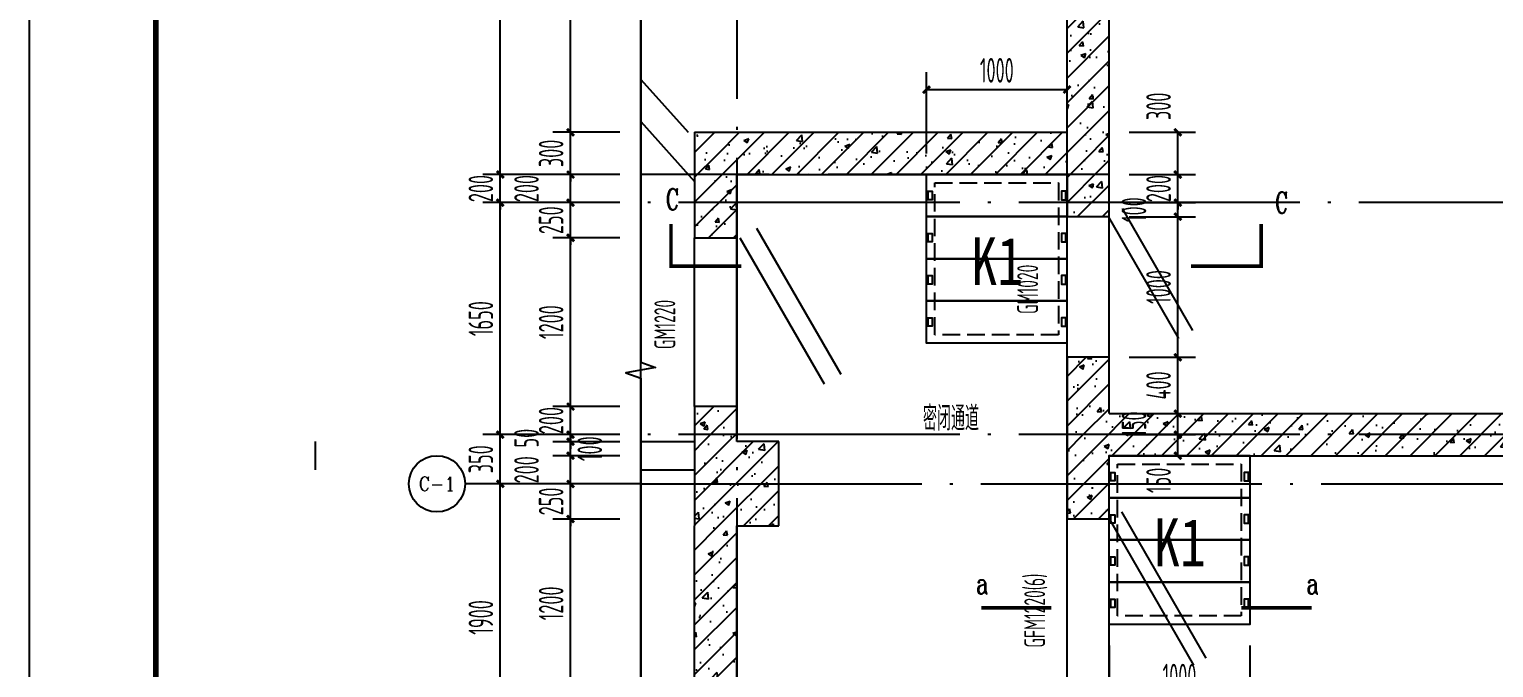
# Model space of a CAD drawing. Extents: x -473190 to 2138458, y -81875 to 2633646.
# Drawn here: x 1264213 to 1274633, y -63685 to -59145 of the extents above; entities that cross this region are included whole.
import ezdxf
from ezdxf.enums import TextEntityAlignment as Align

# ---------------------------------------------------------------- set-up
doc = ezdxf.new("R2010")
doc.units = 0
doc.header["$LTSCALE"] = 1000
doc.linetypes.add('__DASH', pattern=[0.35, 0.25, -0.1])
doc.linetypes.add('DOTE', pattern=[2.42, 2, -0.2, 0.02, -0.2])
for name, color, linetype in [('A-COLUMN', 2, 'Continuous'), ('A-WALL', 2, 'Continuous'), ('AXIS', 3, 'Continuous'), ('AXIS_TEXT', 7, 'Continuous'), ('DIM_SYMB', 3, 'Continuous'), ('DOTE', 1, 'DOTE'), ('ECA_TK', 7, 'Continuous'), ('PUB_DIM', 3, 'Continuous'), ('PUB_HATCH', 8, 'Continuous'), ('PUB_TEXT', 7, 'Continuous'), ('RF-JSK', 9, 'Continuous'), ('RF-M', 4, 'Continuous'), ('RF-MBH', 11, 'Continuous'), ('RF-QT', 30, 'Continuous'), ('tk', 7, 'Continuous')]:
    doc.layers.add(name, color=color, linetype=linetype)
doc.layers.add('RF-WZ', color=110, linetype='Continuous', lineweight=0)
doc.styles.add('8B2_02', font='tssdeng.shx', dxfattribs={"width": 0.6, "bigfont": 'TSSDCHN.shx'})
doc.styles.add('_TCH_AXIS', font='COMPLEX', dxfattribs={"bigfont": 'GBCBIG'})
doc.styles.add('_TCH_DIM_T3', font='tssdeng.shx', dxfattribs={"width": 0.564706, "bigfont": '@@@tssdchn.shx'})
doc.styles.add('_TCH_LABEL', font='COMPLEX', dxfattribs={"bigfont": 'GBCBIG'})
doc.styles.add('_TCH_WINDOW', font='tssdeng.shx', dxfattribs={"width": 0.8, "height": 3.5, "bigfont": 'tssdchn.shx'})
doc.styles.add('COMPLEX', font='COMPLEX.shx', dxfattribs={"width": 0.65})
doc.styles.add('TYDG_01', font='', dxfattribs={"width": 0.8})
doc.styles.get('TYDG_01').set_extended_font_data('SimSun')
doc.dimstyles.new('_TCH_ARCH&&50', dxfattribs={"dimtxt": 175, "dimasz": 50, "dimexe": 125, "dimexo": 150, "dimgap": 50, "dimtad": 1, "dimdec": 0, "dimzin": 0, "dimdsep": 46, "dimtxsty": '_TCH_DIM_T3', "dimblk": 'ARCHTICK', "dimcen": 0.09, "dimclrt": 7, "dimazin": 2, "dimtfac": 1, "dimtdec": 0, "dimtix": 1, "dimtmove": 2, "dimatfit": 3, "dimfxl": 0, "dimtolj": 1, "dimtzin": 0, "dimarcsym": 0})
pattern_1 = [(45, (-477544.96, -71625.69), (-88.388348, 88.388348), []), (50, (-477544.96, -71625.7), (358.63009, -31.376067), [37.5, -412.5]), (355, (-477544.96, -71625.7), (-69.37567, 376.09607), [30, -330]), (100.4514, (-477515.08, -71628.3), (289.25469, 344.71977), [31.870095, -350.571056]), (46.1842, (-477544.96, -71525.7), (533.62052, -82.75951), [56.25, -618.75]), (96.6356, (-477500.5, -71532.6), (467.33135, 487.05894), [47.80514, -525.8565]), (351.1842, (-477544.96, -71525.7), (467.33097, 487.0593), [45, -495]), (21, (-477494.96, -71550.7), (298.453526, -201.309445), [37.5, -412.5]), (326, (-477494.96, -71550.7), (121.657666, 362.57502), [30, -330]), (71.4514, (-477470.1, -71567.47), (420.111314, 161.26525), [31.870095, -350.571056]), (37.5, (-477544.96, -71625.69), (6.079928, 166.446927), [0, -326, 0, -335, 0, -331.25]), (7.5, (-477544.96, -71625.69), (131.534769, 197.205856), [0, -191, 0, -318.5, 0, -126.25]), (327.5, (-477656.46, -71625.69), (266.911218, -11.277436), [0, -125, 0, -390, 0, -517.5]), (317.5, (-477706.46, -71625.7), (291.593085, 50.05249), [0, -162.5, 0, -259, 0, -367.5])]

# ---------------------------------------------------------------- blocks, each defined once
blk = doc.blocks.new('10B_A1E图框')
at = {"layer": 'ECA_TK'}
blk.add_lwpolyline([(0, 0), (841, 0), (841, 594), (0, 594)], close=True, dxfattribs=at)
at = {"layer": 'ECA_TK', "const_width": 0.8}
blk.add_lwpolyline([(831, 10), (831, 584), (18, 584), (18, 10)], close=True, dxfattribs=at)
blk = doc.blocks.new('RFJSK1')
at = {"layer": 'RF-JSK'}
for p, q in [((220418, 104411), (220418, 104351)), ((221398, 104411), (221398, 104351)), ((220418, 104111), (220418, 104051)), ((221398, 104111), (221398, 104051)), ((220418, 103811), (220418, 103751)), ((221398, 103811), (221398, 103751)), ((220418, 103511), (220418, 103451)), ((221398, 103511), (221398, 103451))]:
    blk.add_line(p, q, dxfattribs=at)
for points in [[(220408, 104531), (221408, 104531), (221408, 103331), (220408, 103331), (220408, 104531)], [(220408, 104411), (220408, 104531), (221408, 104531), (221408, 104411)], [(220408, 104411), (220448, 104411), (220448, 104351), (220408, 104351)], [(221408, 104411), (221368, 104411), (221368, 104351), (221408, 104351)], [(221408, 104351), (221408, 104231), (220408, 104231), (220408, 104351)], [(220408, 104111), (220408, 104231), (221408, 104231), (221408, 104111)], [(220408, 104111), (220448, 104111), (220448, 104051), (220408, 104051)], [(221408, 104111), (221368, 104111), (221368, 104051), (221408, 104051)], [(221408, 104051), (221408, 103931), (220408, 103931), (220408, 104051)], [(220408, 103811), (220408, 103931), (221408, 103931), (221408, 103811)], [(220408, 103811), (220448, 103811), (220448, 103751), (220408, 103751)], [(221408, 103811), (221368, 103811), (221368, 103751), (221408, 103751)], [(221408, 103751), (221408, 103631), (220408, 103631), (220408, 103751)], [(220408, 103511), (220408, 103631), (221408, 103631), (221408, 103511)], [(220408, 103511), (220448, 103511), (220448, 103451), (220408, 103451)], [(221408, 103511), (221368, 103511), (221368, 103451), (221408, 103451)], [(221408, 103451), (221408, 103331), (220408, 103331), (220408, 103451)]]:
    blk.add_lwpolyline(points, dxfattribs=at)
at = {"layer": 'RF-JSK', "linetype": '__DASH', "ltscale": 0.5}
blk.add_lwpolyline([(220468, 104471), (221348, 104471), (221348, 103391), (220468, 103391)], close=True, dxfattribs=at)
at = {"layer": 'RF-JSK', "color": 110, "style": 'TYDG_01', "width": 0.8}
blk.add_text('K1', height=339.9, dxfattribs=at).set_placement((220727, 103744))
blk = doc.blocks.new('_ArchTick')
at = {"color": 0, "linetype": 'ByBlock', "const_width": 0.4}
blk.add_lwpolyline([(-0.5, -0.5), (0.5, 0.5)], dxfattribs=at)
blk = doc.blocks.new('*D2008')
at = {"layer": 'Defpoints', "color": 0, "transparency": 16777216}
for p in [(1271897, -63378), (1272897, -63378), (1272897, -63882)]:
    blk.add_point(p, dxfattribs=at)
at = {"layer": 'PUB_DIM', "color": 0, "lineweight": -2, "transparency": 16777216}
for p, q in [((1271897, -63528), (1271897, -64007)), ((1272897, -63528), (1272897, -64007)), ((1271897, -63882), (1272897, -63882))]:
    blk.add_line(p, q, dxfattribs=at)
at = {"layer": 'PUB_DIM', "color": 0, "lineweight": -2, "transparency": 16777216, "xscale": 50, "yscale": 50, "zscale": 50, "rotation": 180}
blk.add_blockref('_ArchTick', (1271897, -63882), dxfattribs=at)
at = {"layer": 'PUB_DIM', "color": 0, "lineweight": -2, "transparency": 16777216, "xscale": 50, "yscale": 50, "zscale": 50}
blk.add_blockref('_ArchTick', (1272897, -63882), dxfattribs=at)
at = {"layer": 'PUB_DIM', "color": 7, "transparency": 16777216, "insert": (1272397, -63745), "char_height": 175, "attachment_point": 5, "style": '_TCH_DIM_T3'}
blk.add_mtext('\\A1;1000', dxfattribs=at)
blk = doc.blocks.new('*D2009')
at = {"layer": 'Defpoints', "color": 0, "transparency": 16777216}
for p in [(1271597, -59574), (1270597, -60178), (1271597, -60178)]:
    blk.add_point(p, dxfattribs=at)
at = {"layer": 'PUB_DIM', "color": 0, "lineweight": -2, "transparency": 16777216}
for p, q in [((1270597, -60028), (1270597, -59449)), ((1271597, -60028), (1271597, -59449)), ((1270597, -59574), (1271597, -59574))]:
    blk.add_line(p, q, dxfattribs=at)
at = {"layer": 'PUB_DIM', "color": 0, "lineweight": -2, "transparency": 16777216, "xscale": 50, "yscale": 50, "zscale": 50, "rotation": 180}
blk.add_blockref('_ArchTick', (1270597, -59574), dxfattribs=at)
at = {"layer": 'PUB_DIM', "color": 0, "lineweight": -2, "transparency": 16777216, "xscale": 50, "yscale": 50, "zscale": 50}
blk.add_blockref('_ArchTick', (1271597, -59574), dxfattribs=at)
at = {"layer": 'PUB_DIM', "color": 7, "transparency": 16777216, "insert": (1271097, -59437), "char_height": 175, "attachment_point": 5, "style": '_TCH_DIM_T3'}
blk.add_mtext('\\A1;1000', dxfattribs=at)
blk = doc.blocks.new('*D2527')
at = {"layer": 'Defpoints', "color": 0, "transparency": 16777216}
for p in [(1271889, -59878), (1272385, -59878), (1271889, -60178)]:
    blk.add_point(p, dxfattribs=at)
at = {"layer": 'PUB_DIM', "color": 0, "lineweight": -2, "transparency": 16777216}
for p, q in [((1272039, -59878), (1272510, -59878)), ((1272385, -60178), (1272385, -59878)), ((1272039, -60178), (1272510, -60178))]:
    blk.add_line(p, q, dxfattribs=at)
at = {"layer": 'PUB_DIM', "color": 0, "lineweight": -2, "transparency": 16777216, "xscale": 50, "yscale": 50, "zscale": 50}
for p, rotation in [((1272385, -59878), 90), ((1272385, -60178), 270)]:
    blk.add_blockref('_ArchTick', p, dxfattribs=dict(at, rotation=rotation))
at = {"layer": 'PUB_DIM', "color": 7, "transparency": 16777216, "insert": (1272248, -59693), "char_height": 175, "attachment_point": 5, "rotation": 90, "style": '_TCH_DIM_T3'}
blk.add_mtext('\\A1;300', dxfattribs=at)
blk = doc.blocks.new('*D2528')
at = {"layer": 'Defpoints', "color": 0, "transparency": 16777216}
for p in [(1271889, -60178), (1272385, -60178), (1271889, -60378)]:
    blk.add_point(p, dxfattribs=at)
at = {"layer": 'PUB_DIM', "color": 0, "lineweight": -2, "transparency": 16777216}
for p, q in [((1272039, -60178), (1272510, -60178)), ((1272385, -60178), (1272385, -60128)), ((1272385, -60378), (1272385, -60178)), ((1272039, -60378), (1272510, -60378)), ((1272385, -60378), (1272385, -60428))]:
    blk.add_line(p, q, dxfattribs=at)
at = {"layer": 'PUB_DIM', "color": 0, "lineweight": -2, "transparency": 16777216, "xscale": 50, "yscale": 50, "zscale": 50}
for p, rotation in [((1272385, -60178), 270), ((1272385, -60378), 90)]:
    blk.add_blockref('_ArchTick', p, dxfattribs=dict(at, rotation=rotation))
at = {"layer": 'PUB_DIM', "color": 7, "transparency": 16777216, "insert": (1272248, -60278), "char_height": 175, "attachment_point": 5, "rotation": 90, "style": '_TCH_DIM_T3'}
blk.add_mtext('\\A1;200', dxfattribs=at)
blk = doc.blocks.new('*D2529')
at = {"layer": 'Defpoints', "color": 0, "transparency": 16777216}
for p in [(1271889, -60378), (1272385, -60378), (1271889, -60478)]:
    blk.add_point(p, dxfattribs=at)
at = {"layer": 'PUB_DIM', "color": 0, "lineweight": -2, "transparency": 16777216}
for p, q in [((1272039, -60378), (1272510, -60378)), ((1272385, -60478), (1272385, -60378)), ((1272039, -60478), (1272510, -60478))]:
    blk.add_line(p, q, dxfattribs=at)
at = {"layer": 'PUB_DIM', "color": 0, "lineweight": -2, "transparency": 16777216, "xscale": 50, "yscale": 50, "zscale": 50}
for p, rotation in [((1272385, -60378), 90), ((1272385, -60478), 270)]:
    blk.add_blockref('_ArchTick', p, dxfattribs=dict(at, rotation=rotation))
at = {"layer": 'PUB_DIM', "color": 7, "transparency": 16777216, "insert": (1272073, -60428), "char_height": 175, "attachment_point": 5, "rotation": 90, "style": '_TCH_DIM_T3'}
blk.add_mtext('\\A1;100', dxfattribs=at)
blk = doc.blocks.new('*D2530')
at = {"layer": 'Defpoints', "color": 0, "transparency": 16777216}
for p in [(1271889, -60478), (1272385, -60478), (1271889, -61478)]:
    blk.add_point(p, dxfattribs=at)
at = {"layer": 'PUB_DIM', "color": 0, "lineweight": -2, "transparency": 16777216}
for p, q in [((1272039, -60478), (1272510, -60478)), ((1272385, -61478), (1272385, -60478)), ((1272039, -61478), (1272510, -61478))]:
    blk.add_line(p, q, dxfattribs=at)
at = {"layer": 'PUB_DIM', "color": 0, "lineweight": -2, "transparency": 16777216, "xscale": 50, "yscale": 50, "zscale": 50}
for p, rotation in [((1272385, -60478), 90), ((1272385, -61478), 270)]:
    blk.add_blockref('_ArchTick', p, dxfattribs=dict(at, rotation=rotation))
at = {"layer": 'PUB_DIM', "color": 7, "transparency": 16777216, "insert": (1272248, -60978), "char_height": 175, "attachment_point": 5, "rotation": 90, "style": '_TCH_DIM_T3'}
blk.add_mtext('\\A1;1000', dxfattribs=at)
blk = doc.blocks.new('*D2531')
at = {"layer": 'Defpoints', "color": 0, "transparency": 16777216}
for p in [(1271889, -61478), (1272385, -61478), (1271889, -61878)]:
    blk.add_point(p, dxfattribs=at)
at = {"layer": 'PUB_DIM', "color": 0, "lineweight": -2, "transparency": 16777216}
for p, q in [((1272039, -61478), (1272510, -61478)), ((1272385, -61878), (1272385, -61478)), ((1272039, -61878), (1272510, -61878))]:
    blk.add_line(p, q, dxfattribs=at)
at = {"layer": 'PUB_DIM', "color": 0, "lineweight": -2, "transparency": 16777216, "xscale": 50, "yscale": 50, "zscale": 50}
for p, rotation in [((1272385, -61478), 90), ((1272385, -61878), 270)]:
    blk.add_blockref('_ArchTick', p, dxfattribs=dict(at, rotation=rotation))
at = {"layer": 'PUB_DIM', "color": 7, "transparency": 16777216, "insert": (1272248, -61678), "char_height": 175, "attachment_point": 5, "rotation": 90, "style": '_TCH_DIM_T3'}
blk.add_mtext('\\A1;400', dxfattribs=at)
blk = doc.blocks.new('*D2532')
at = {"layer": 'Defpoints', "color": 0, "transparency": 16777216}
for p in [(1271889, -61878), (1272385, -61878), (1271889, -62028)]:
    blk.add_point(p, dxfattribs=at)
at = {"layer": 'PUB_DIM', "color": 0, "lineweight": -2, "transparency": 16777216}
for p, q in [((1272039, -61878), (1272510, -61878)), ((1272385, -62028), (1272385, -61878)), ((1272039, -62028), (1272510, -62028))]:
    blk.add_line(p, q, dxfattribs=at)
at = {"layer": 'PUB_DIM', "color": 0, "lineweight": -2, "transparency": 16777216, "xscale": 50, "yscale": 50, "zscale": 50}
for p, rotation in [((1272385, -61878), 90), ((1272385, -62028), 270)]:
    blk.add_blockref('_ArchTick', p, dxfattribs=dict(at, rotation=rotation))
at = {"layer": 'PUB_DIM', "color": 7, "transparency": 16777216, "insert": (1272073, -61953), "char_height": 175, "attachment_point": 5, "rotation": 90, "style": '_TCH_DIM_T3'}
blk.add_mtext('\\A1;150', dxfattribs=at)
blk = doc.blocks.new('*D2533')
at = {"layer": 'Defpoints', "color": 0, "transparency": 16777216}
for p in [(1271889, -62028), (1272385, -62028), (1271889, -62178)]:
    blk.add_point(p, dxfattribs=at)
at = {"layer": 'PUB_DIM', "color": 0, "lineweight": -2, "transparency": 16777216}
for p, q in [((1272039, -62028), (1272510, -62028)), ((1272385, -62178), (1272385, -62028)), ((1272039, -62178), (1272510, -62178))]:
    blk.add_line(p, q, dxfattribs=at)
at = {"layer": 'PUB_DIM', "color": 0, "lineweight": -2, "transparency": 16777216, "xscale": 50, "yscale": 50, "zscale": 50}
for p, rotation in [((1272385, -62028), 90), ((1272385, -62178), 270)]:
    blk.add_blockref('_ArchTick', p, dxfattribs=dict(at, rotation=rotation))
at = {"layer": 'PUB_DIM', "color": 7, "transparency": 16777216, "insert": (1272248, -62353), "char_height": 175, "attachment_point": 5, "rotation": 90, "style": '_TCH_DIM_T3'}
blk.add_mtext('\\A1;150', dxfattribs=at)
blk = doc.blocks.new('*D2597')
at = {"layer": 'Defpoints', "color": 0, "transparency": 16777216}
for p in [(1268064, -62628), (1268564, -62628), (1268564, -63828)]:
    blk.add_point(p, dxfattribs=at)
at = {"layer": 'PUB_DIM', "color": 0, "lineweight": -2, "transparency": 16777216}
for p, q in [((1268414, -62628), (1267939, -62628)), ((1268064, -63828), (1268064, -62628)), ((1268414, -63828), (1267939, -63828))]:
    blk.add_line(p, q, dxfattribs=at)
at = {"layer": 'PUB_DIM', "color": 0, "lineweight": -2, "transparency": 16777216, "xscale": 50, "yscale": 50, "zscale": 50}
for p, rotation in [((1268064, -62628), 90), ((1268064, -63828), 270)]:
    blk.add_blockref('_ArchTick', p, dxfattribs=dict(at, rotation=rotation))
at = {"layer": 'PUB_DIM', "color": 7, "transparency": 16777216, "insert": (1267926, -63228), "char_height": 175, "attachment_point": 5, "rotation": 90, "style": '_TCH_DIM_T3'}
blk.add_mtext('\\A1;1200', dxfattribs=at)
blk = doc.blocks.new('*D2598')
at = {"layer": 'Defpoints', "color": 0, "transparency": 16777216}
for p in [(1268064, -62378), (1268564, -62378), (1268564, -62628)]:
    blk.add_point(p, dxfattribs=at)
at = {"layer": 'PUB_DIM', "color": 0, "lineweight": -2, "transparency": 16777216}
for p, q in [((1268414, -62378), (1267939, -62378)), ((1268064, -62378), (1268064, -62328)), ((1268064, -62628), (1268064, -62378)), ((1268414, -62628), (1267939, -62628)), ((1268064, -62628), (1268064, -62678))]:
    blk.add_line(p, q, dxfattribs=at)
at = {"layer": 'PUB_DIM', "color": 0, "lineweight": -2, "transparency": 16777216, "xscale": 50, "yscale": 50, "zscale": 50}
for p, rotation in [((1268064, -62378), 270), ((1268064, -62628), 90)]:
    blk.add_blockref('_ArchTick', p, dxfattribs=dict(at, rotation=rotation))
at = {"layer": 'PUB_DIM', "color": 7, "transparency": 16777216, "insert": (1267926, -62503), "char_height": 175, "attachment_point": 5, "rotation": 90, "style": '_TCH_DIM_T3'}
blk.add_mtext('\\A1;250', dxfattribs=at)
blk = doc.blocks.new('*D2599')
at = {"layer": 'Defpoints', "color": 0, "transparency": 16777216}
for p in [(1268064, -62178), (1268564, -62178), (1268564, -62378)]:
    blk.add_point(p, dxfattribs=at)
at = {"layer": 'PUB_DIM', "color": 0, "lineweight": -2, "transparency": 16777216}
for p, q in [((1268414, -62178), (1267939, -62178)), ((1268064, -62378), (1268064, -62178)), ((1268414, -62378), (1267939, -62378))]:
    blk.add_line(p, q, dxfattribs=at)
at = {"layer": 'PUB_DIM', "color": 0, "lineweight": -2, "transparency": 16777216, "xscale": 50, "yscale": 50, "zscale": 50}
for p, rotation in [((1268064, -62178), 90), ((1268064, -62378), 270)]:
    blk.add_blockref('_ArchTick', p, dxfattribs=dict(at, rotation=rotation))
at = {"layer": 'PUB_DIM', "color": 7, "transparency": 16777216, "insert": (1267751, -62278), "char_height": 175, "attachment_point": 5, "rotation": 90, "style": '_TCH_DIM_T3'}
blk.add_mtext('\\A1;200', dxfattribs=at)
blk = doc.blocks.new('*D2600')
at = {"layer": 'Defpoints', "color": 0, "transparency": 16777216}
for p in [(1268064, -62078), (1268564, -62078), (1268564, -62178)]:
    blk.add_point(p, dxfattribs=at)
at = {"layer": 'PUB_DIM', "color": 0, "lineweight": -2, "transparency": 16777216}
for p, q in [((1268414, -62078), (1267939, -62078)), ((1268064, -62178), (1268064, -62078)), ((1268414, -62178), (1267939, -62178))]:
    blk.add_line(p, q, dxfattribs=at)
at = {"layer": 'PUB_DIM', "color": 0, "lineweight": -2, "transparency": 16777216, "xscale": 50, "yscale": 50, "zscale": 50}
for p, rotation in [((1268064, -62078), 90), ((1268064, -62178), 270)]:
    blk.add_blockref('_ArchTick', p, dxfattribs=dict(at, rotation=rotation))
at = {"layer": 'PUB_DIM', "color": 7, "transparency": 16777216, "insert": (1268201, -62128), "char_height": 175, "attachment_point": 5, "rotation": 90, "style": '_TCH_DIM_T3'}
blk.add_mtext('\\A1;100', dxfattribs=at)
blk = doc.blocks.new('*D2601')
at = {"layer": 'Defpoints', "color": 0, "transparency": 16777216}
for p in [(1268064, -62028), (1268564, -62028), (1268564, -62078)]:
    blk.add_point(p, dxfattribs=at)
at = {"layer": 'PUB_DIM', "color": 0, "lineweight": -2, "transparency": 16777216}
for p, q in [((1268064, -62028), (1268064, -61978)), ((1268414, -62028), (1267939, -62028)), ((1268414, -62078), (1267939, -62078)), ((1268064, -62078), (1268064, -62028)), ((1268064, -62078), (1268064, -62128))]:
    blk.add_line(p, q, dxfattribs=at)
at = {"layer": 'PUB_DIM', "color": 0, "lineweight": -2, "transparency": 16777216, "xscale": 50, "yscale": 50, "zscale": 50}
for p, rotation in [((1268064, -62028), 270), ((1268064, -62078), 90)]:
    blk.add_blockref('_ArchTick', p, dxfattribs=dict(at, rotation=rotation))
at = {"layer": 'PUB_DIM', "color": 7, "transparency": 16777216, "insert": (1267751, -62053), "char_height": 175, "attachment_point": 5, "rotation": 90, "style": '_TCH_DIM_T3'}
blk.add_mtext('\\A1;50', dxfattribs=at)
blk = doc.blocks.new('*D2602')
at = {"layer": 'Defpoints', "color": 0, "transparency": 16777216}
for p in [(1268064, -61828), (1268564, -61828), (1268564, -62028)]:
    blk.add_point(p, dxfattribs=at)
at = {"layer": 'PUB_DIM', "color": 0, "lineweight": -2, "transparency": 16777216}
for p, q in [((1268064, -61828), (1268064, -61778)), ((1268414, -61828), (1267939, -61828)), ((1268064, -62028), (1268064, -61828)), ((1268414, -62028), (1267939, -62028)), ((1268064, -62028), (1268064, -62078))]:
    blk.add_line(p, q, dxfattribs=at)
at = {"layer": 'PUB_DIM', "color": 0, "lineweight": -2, "transparency": 16777216, "xscale": 50, "yscale": 50, "zscale": 50}
for p, rotation in [((1268064, -61828), 270), ((1268064, -62028), 90)]:
    blk.add_blockref('_ArchTick', p, dxfattribs=dict(at, rotation=rotation))
at = {"layer": 'PUB_DIM', "color": 7, "transparency": 16777216, "insert": (1267926, -61928), "char_height": 175, "attachment_point": 5, "rotation": 90, "style": '_TCH_DIM_T3'}
blk.add_mtext('\\A1;200', dxfattribs=at)
blk = doc.blocks.new('*D2603')
at = {"layer": 'Defpoints', "color": 0, "transparency": 16777216}
for p in [(1268064, -60628), (1268564, -60628), (1268564, -61828)]:
    blk.add_point(p, dxfattribs=at)
at = {"layer": 'PUB_DIM', "color": 0, "lineweight": -2, "transparency": 16777216}
for p, q in [((1268414, -60628), (1267939, -60628)), ((1268064, -61828), (1268064, -60628)), ((1268414, -61828), (1267939, -61828))]:
    blk.add_line(p, q, dxfattribs=at)
at = {"layer": 'PUB_DIM', "color": 0, "lineweight": -2, "transparency": 16777216, "xscale": 50, "yscale": 50, "zscale": 50}
for p, rotation in [((1268064, -60628), 90), ((1268064, -61828), 270)]:
    blk.add_blockref('_ArchTick', p, dxfattribs=dict(at, rotation=rotation))
at = {"layer": 'PUB_DIM', "color": 7, "transparency": 16777216, "insert": (1267926, -61228), "char_height": 175, "attachment_point": 5, "rotation": 90, "style": '_TCH_DIM_T3'}
blk.add_mtext('\\A1;1200', dxfattribs=at)
blk = doc.blocks.new('*D2604')
at = {"layer": 'Defpoints', "color": 0, "transparency": 16777216}
for p in [(1268064, -60378), (1268564, -60378), (1268564, -60628)]:
    blk.add_point(p, dxfattribs=at)
at = {"layer": 'PUB_DIM', "color": 0, "lineweight": -2, "transparency": 16777216}
for p, q in [((1268064, -60378), (1268064, -60328)), ((1268414, -60378), (1267939, -60378)), ((1268064, -60628), (1268064, -60378)), ((1268414, -60628), (1267939, -60628)), ((1268064, -60628), (1268064, -60678))]:
    blk.add_line(p, q, dxfattribs=at)
at = {"layer": 'PUB_DIM', "color": 0, "lineweight": -2, "transparency": 16777216, "xscale": 50, "yscale": 50, "zscale": 50}
for p, rotation in [((1268064, -60378), 270), ((1268064, -60628), 90)]:
    blk.add_blockref('_ArchTick', p, dxfattribs=dict(at, rotation=rotation))
at = {"layer": 'PUB_DIM', "color": 7, "transparency": 16777216, "insert": (1267926, -60503), "char_height": 175, "attachment_point": 5, "rotation": 90, "style": '_TCH_DIM_T3'}
blk.add_mtext('\\A1;250', dxfattribs=at)
blk = doc.blocks.new('*D2605')
at = {"layer": 'Defpoints', "color": 0, "transparency": 16777216}
for p in [(1268064, -60178), (1268564, -60178), (1268564, -60378)]:
    blk.add_point(p, dxfattribs=at)
at = {"layer": 'PUB_DIM', "color": 0, "lineweight": -2, "transparency": 16777216}
for p, q in [((1268414, -60178), (1267939, -60178)), ((1268064, -60378), (1268064, -60178)), ((1268414, -60378), (1267939, -60378))]:
    blk.add_line(p, q, dxfattribs=at)
at = {"layer": 'PUB_DIM', "color": 0, "lineweight": -2, "transparency": 16777216, "xscale": 50, "yscale": 50, "zscale": 50}
for p, rotation in [((1268064, -60178), 90), ((1268064, -60378), 270)]:
    blk.add_blockref('_ArchTick', p, dxfattribs=dict(at, rotation=rotation))
at = {"layer": 'PUB_DIM', "color": 7, "transparency": 16777216, "insert": (1267751, -60278), "char_height": 175, "attachment_point": 5, "rotation": 90, "style": '_TCH_DIM_T3'}
blk.add_mtext('\\A1;200', dxfattribs=at)
blk = doc.blocks.new('*D2606')
at = {"layer": 'Defpoints', "color": 0, "transparency": 16777216}
for p in [(1268064, -59878), (1268564, -59878), (1268564, -60178)]:
    blk.add_point(p, dxfattribs=at)
at = {"layer": 'PUB_DIM', "color": 0, "lineweight": -2, "transparency": 16777216}
for p, q in [((1268414, -59878), (1267939, -59878)), ((1268064, -59878), (1268064, -59828)), ((1268064, -60178), (1268064, -59878)), ((1268414, -60178), (1267939, -60178)), ((1268064, -60178), (1268064, -60228))]:
    blk.add_line(p, q, dxfattribs=at)
at = {"layer": 'PUB_DIM', "color": 0, "lineweight": -2, "transparency": 16777216, "xscale": 50, "yscale": 50, "zscale": 50}
for p, rotation in [((1268064, -59878), 270), ((1268064, -60178), 90)]:
    blk.add_blockref('_ArchTick', p, dxfattribs=dict(at, rotation=rotation))
at = {"layer": 'PUB_DIM', "color": 7, "transparency": 16777216, "insert": (1267926, -60028), "char_height": 175, "attachment_point": 5, "rotation": 90, "style": '_TCH_DIM_T3'}
blk.add_mtext('\\A1;300', dxfattribs=at)
blk = doc.blocks.new('*D2607')
at = {"layer": 'Defpoints', "color": 0, "transparency": 16777216}
for p in [(1268064, -56343), (1268564, -56343), (1268564, -59878)]:
    blk.add_point(p, dxfattribs=at)
at = {"layer": 'PUB_DIM', "color": 0, "lineweight": -2, "transparency": 16777216}
for p, q in [((1268414, -56343), (1267939, -56343)), ((1268064, -59878), (1268064, -56343)), ((1268414, -59878), (1267939, -59878))]:
    blk.add_line(p, q, dxfattribs=at)
at = {"layer": 'PUB_DIM', "color": 0, "lineweight": -2, "transparency": 16777216, "xscale": 50, "yscale": 50, "zscale": 50}
for p, rotation in [((1268064, -56343), 90), ((1268064, -59878), 270)]:
    blk.add_blockref('_ArchTick', p, dxfattribs=dict(at, rotation=rotation))
at = {"layer": 'PUB_DIM', "color": 7, "transparency": 16777216, "insert": (1267926, -58110), "char_height": 175, "attachment_point": 5, "rotation": 90, "style": '_TCH_DIM_T3'}
blk.add_mtext('\\A1;3535', dxfattribs=at)
blk = doc.blocks.new('*D2626')
at = {"layer": 'Defpoints', "color": 0, "transparency": 16777216}
for p in [(1267564, -62378), (1268564, -62378), (1268564, -64278)]:
    blk.add_point(p, dxfattribs=at)
at = {"layer": 'PUB_DIM', "color": 0, "lineweight": -2, "transparency": 16777216}
for p, q in [((1268414, -62378), (1267439, -62378)), ((1267564, -64278), (1267564, -62378)), ((1268414, -64278), (1267439, -64278))]:
    blk.add_line(p, q, dxfattribs=at)
at = {"layer": 'PUB_DIM', "color": 0, "lineweight": -2, "transparency": 16777216, "xscale": 50, "yscale": 50, "zscale": 50}
for p, rotation in [((1267564, -62378), 90), ((1267564, -64278), 270)]:
    blk.add_blockref('_ArchTick', p, dxfattribs=dict(at, rotation=rotation))
at = {"layer": 'PUB_DIM', "color": 7, "transparency": 16777216, "insert": (1267426, -63328), "char_height": 175, "attachment_point": 5, "rotation": 90, "style": '_TCH_DIM_T3'}
blk.add_mtext('\\A1;1900', dxfattribs=at)
blk = doc.blocks.new('*D2627')
at = {"layer": 'Defpoints', "color": 0, "transparency": 16777216}
for p in [(1267564, -62028), (1268564, -62028), (1268564, -62378)]:
    blk.add_point(p, dxfattribs=at)
at = {"layer": 'PUB_DIM', "color": 0, "lineweight": -2, "transparency": 16777216}
for p, q in [((1268414, -62028), (1267439, -62028)), ((1267564, -62378), (1267564, -62028)), ((1268414, -62378), (1267439, -62378))]:
    blk.add_line(p, q, dxfattribs=at)
at = {"layer": 'PUB_DIM', "color": 0, "lineweight": -2, "transparency": 16777216, "xscale": 50, "yscale": 50, "zscale": 50}
for p, rotation in [((1267564, -62028), 90), ((1267564, -62378), 270)]:
    blk.add_blockref('_ArchTick', p, dxfattribs=dict(at, rotation=rotation))
at = {"layer": 'PUB_DIM', "color": 7, "transparency": 16777216, "insert": (1267426, -62203), "char_height": 175, "attachment_point": 5, "rotation": 90, "style": '_TCH_DIM_T3'}
blk.add_mtext('\\A1;350', dxfattribs=at)
blk = doc.blocks.new('*D2628')
at = {"layer": 'Defpoints', "color": 0, "transparency": 16777216}
for p in [(1267564, -60378), (1268564, -60378), (1268564, -62028)]:
    blk.add_point(p, dxfattribs=at)
at = {"layer": 'PUB_DIM', "color": 0, "lineweight": -2, "transparency": 16777216}
for p, q in [((1268414, -60378), (1267439, -60378)), ((1267564, -62028), (1267564, -60378)), ((1268414, -62028), (1267439, -62028))]:
    blk.add_line(p, q, dxfattribs=at)
at = {"layer": 'PUB_DIM', "color": 0, "lineweight": -2, "transparency": 16777216, "xscale": 50, "yscale": 50, "zscale": 50}
for p, rotation in [((1267564, -60378), 90), ((1267564, -62028), 270)]:
    blk.add_blockref('_ArchTick', p, dxfattribs=dict(at, rotation=rotation))
at = {"layer": 'PUB_DIM', "color": 7, "transparency": 16777216, "insert": (1267426, -61203), "char_height": 175, "attachment_point": 5, "rotation": 90, "style": '_TCH_DIM_T3'}
blk.add_mtext('\\A1;1650', dxfattribs=at)
blk = doc.blocks.new('*D2629')
at = {"layer": 'Defpoints', "color": 0, "transparency": 16777216}
for p in [(1267564, -60178), (1268564, -60178), (1268564, -60378)]:
    blk.add_point(p, dxfattribs=at)
at = {"layer": 'PUB_DIM', "color": 0, "lineweight": -2, "transparency": 16777216}
for p, q in [((1268414, -60178), (1267439, -60178)), ((1267564, -60178), (1267564, -60128)), ((1267564, -60378), (1267564, -60178)), ((1268414, -60378), (1267439, -60378)), ((1267564, -60378), (1267564, -60428))]:
    blk.add_line(p, q, dxfattribs=at)
at = {"layer": 'PUB_DIM', "color": 0, "lineweight": -2, "transparency": 16777216, "xscale": 50, "yscale": 50, "zscale": 50}
for p, rotation in [((1267564, -60178), 270), ((1267564, -60378), 90)]:
    blk.add_blockref('_ArchTick', p, dxfattribs=dict(at, rotation=rotation))
at = {"layer": 'PUB_DIM', "color": 7, "transparency": 16777216, "insert": (1267426, -60278), "char_height": 175, "attachment_point": 5, "rotation": 90, "style": '_TCH_DIM_T3'}
blk.add_mtext('\\A1;200', dxfattribs=at)
blk = doc.blocks.new('*D2630')
at = {"layer": 'Defpoints', "color": 0, "transparency": 16777216}
for p in [(1267564, -56193), (1268564, -56193), (1268564, -60178)]:
    blk.add_point(p, dxfattribs=at)
at = {"layer": 'PUB_DIM', "color": 0, "lineweight": -2, "transparency": 16777216}
for p, q in [((1268414, -56193), (1267439, -56193)), ((1267564, -60178), (1267564, -56193)), ((1268414, -60178), (1267439, -60178))]:
    blk.add_line(p, q, dxfattribs=at)
at = {"layer": 'PUB_DIM', "color": 0, "lineweight": -2, "transparency": 16777216, "xscale": 50, "yscale": 50, "zscale": 50}
for p, rotation in [((1267564, -56193), 90), ((1267564, -60178), 270)]:
    blk.add_blockref('_ArchTick', p, dxfattribs=dict(at, rotation=rotation))
at = {"layer": 'PUB_DIM', "color": 7, "transparency": 16777216, "insert": (1267426, -58185), "char_height": 175, "attachment_point": 5, "rotation": 90, "style": '_TCH_DIM_T3'}
blk.add_mtext('\\A1;3985', dxfattribs=at)
blk = doc.blocks.new('_AXISO')
blk.add_circle((0, 0), 0.5)
at = {"layer": 'AXIS_TEXT', "style": 'COMPLEX', "width": 1.041667}
blk.add_attdef('A', text='', height=0.56, dxfattribs=at).set_placement((-0.25, -0.28), (0.25, -0.28), align=Align.FIT)

msp = doc.modelspace()

# ---------------------------------------------------------------- hatches: boundary and pattern name
at = {"layer": 'PUB_HATCH'}
h = msp.add_hatch(dxfattribs=at)
h.set_pattern_fill('钢筋混凝土', color=256, scale=50, style=0)
h.set_pattern_definition(pattern_1)
h.paths.add_polyline_path([(1271696.5, -60077.6), (1271896.5, -60177.6), (1271896.5, -56377.6), (1271596.5, -56377.6), (1271596.5, -59877.6)])
h = msp.add_hatch(dxfattribs=at)
h.set_pattern_fill('钢筋混凝土', color=256, scale=50, style=0)
h.set_pattern_definition(pattern_1)
h.paths.add_polyline_path([(1268946.5, -59877.6), (1269246.5, -60177.6), (1271596.5, -60177.6), (1271696.5, -60077.6), (1271596.5, -59877.6)])
h = msp.add_hatch(dxfattribs=at)
h.set_pattern_fill('钢筋混凝土', color=256, scale=50, style=0)
h.set_pattern_definition(pattern_1)
h.paths.add_polyline_path([(1268946.5, -59877.6), (1268946.5, -60627.6), (1269246.5, -60627.6), (1269246.5, -60177.6)])
h = msp.add_hatch(dxfattribs=at)
h.set_pattern_fill('钢筋混凝土', color=256, scale=50, style=0)
h.set_pattern_definition(pattern_1)
h.paths.add_polyline_path([(1271596.5, -60177.6), (1271596.5, -60477.6), (1271896.5, -60477.6), (1271896.5, -60177.6), (1271696.5, -60077.6)])
h = msp.add_hatch(dxfattribs=at)
h.set_pattern_fill('钢筋混凝土', color=256, scale=50, style=0)
h.set_pattern_definition(pattern_1)
h.paths.add_polyline_path([(1271896.5, -61877.6), (1271896.5, -61477.6), (1271596.5, -61477.6), (1271596.5, -62027.6), (1271796.5, -62027.6)])
h = msp.add_hatch(dxfattribs=at)
h.set_pattern_fill('钢筋混凝土', color=256, scale=50, style=0)
h.set_pattern_definition(pattern_1)
h.paths.add_polyline_path([(1268946.5, -62077.6), (1269246.5, -62077.6), (1269246.5, -61827.6), (1268946.5, -61827.6)])
h = msp.add_hatch(dxfattribs=at)
h.set_pattern_fill('钢筋混凝土', color=256, scale=50, style=0)
h.set_pattern_definition(pattern_1)
h.paths.add_polyline_path([(1271796.5, -62027.6), (1271896.5, -62177.6), (1274996.5, -62177.6), (1275146.5, -62027.6), (1274996.5, -61877.6), (1271896.5, -61877.6)])
h = msp.add_hatch(dxfattribs=at)
h.set_pattern_fill('钢筋混凝土', color=256, scale=50, style=0)
h.set_pattern_definition(pattern_1)
h.paths.add_polyline_path([(1268946.5, -62677.6), (1269546.5, -62677.6), (1269546.5, -62077.6), (1268946.5, -62077.6)])
h = msp.add_hatch(dxfattribs=at)
h.set_pattern_fill('钢筋混凝土', color=256, scale=50, style=0)
h.set_pattern_definition(pattern_1)
h.paths.add_polyline_path([(1271596.5, -62027.6), (1271596.5, -62627.6), (1271896.5, -62627.6), (1271896.5, -62177.6), (1271796.5, -62027.6)])
h = msp.add_hatch(dxfattribs=at)
h.set_pattern_fill('钢筋混凝土', color=256, scale=50, style=0)
h.set_pattern_definition(pattern_1)
h.paths.add_polyline_path([(1269246.5, -62677.6), (1268946.5, -62677.6), (1268946.5, -63977.6), (1269071.5, -64177.6), (1269246.5, -63977.6)])

# ---------------------------------------------------------------- linework, layer by layer
msp.add_lwpolyline([(1268563.7, -55219.6), (1278093.4, -55219.6), (1278093.4, -67919.5), (1268563.7, -67919.5)], close=True)
at = {"layer": 'A-COLUMN'}
for p, q in [((1268946.5, -62077.6), (1268946.5, -62677.6)), ((1269546.5, -62077.6), (1269246.5, -62077.6)), ((1269546.5, -62677.6), (1269546.5, -62077.6)), ((1269246.5, -62677.6), (1269546.5, -62677.6))]:
    msp.add_line(p, q, dxfattribs=at)
at = {"layer": 'A-WALL'}
for p, q in [((1268563.7, -59502.5), (1268901.4, -59877.6)), ((1268563.7, -59801.4), (1268946.5, -60226.6)), ((1266246.5, -62077.6), (1266246.5, -62277.6)), ((1268563.7, -62077.6), (1268946.5, -62077.6)), ((1268563.7, -62277.6), (1268946.5, -62277.6))]:
    msp.add_line(p, q, dxfattribs=at)
at = {"layer": 'AXIS'}
msp.add_line((1268563.7, -62377.6), (1267313.7, -62377.6), dxfattribs=at)
at = {"layer": 'DIM_SYMB'}
msp.add_lwpolyline([(1268563.7, -54919.6), (1268563.7, -61513.3), (1268668.7, -61551.5), (1268458.7, -61588.5), (1268563.7, -61625.8), (1268563.7, -68219.5)], dxfattribs=at)
at = {"layer": 'DIM_SYMB', "const_width": 25}
for points in [[(1268778.6, -60529.3), (1268778.6, -60829.3), (1269278.6, -60829.3)], [(1272478.2, -60829.3), (1272978.2, -60829.3), (1272978.2, -60529.3)], [(1270986.1, -63259.5), (1271486.1, -63259.5)], [(1272837.1, -63259.5), (1273337.1, -63259.5)]]:
    msp.add_lwpolyline(points, dxfattribs=at)
at = {"layer": 'DOTE'}
for p, q in [((1269246.5, -55219.6), (1269246.5, -67919.5)), ((1271596.5, -67919.5), (1271596.5, -55219.6)), ((1271896.5, -60177.6), (1268563.7, -60177.6)), ((1278093.4, -60377.6), (1268563.7, -60377.6)), ((1278093.4, -62027.6), (1268563.7, -62027.6)), ((1268563.7, -62377.6), (1278093.4, -62377.6))]:
    msp.add_line(p, q, dxfattribs=at)
at = {"layer": 'RF-M'}
for p, q in [((1271988.4, -60420.5), (1272488.4, -61286.5)), ((1271596.5, -61477.6), (1271596.5, -60477.6)), ((1271889.4, -60477.6), (1272389.4, -61343.6)), ((1271896.5, -61477.6), (1271896.5, -60477.6)), ((1268946.5, -61827.6), (1268946.5, -60627.6)), ((1269246.5, -61827.6), (1269246.5, -60627.6)), ((1269268, -60627.6), (1269868, -61666.8)), ((1269386.7, -60559), (1269986.7, -61598.3)), ((1271983.1, -62577.6), (1272583.1, -63616.8)), ((1271596.5, -63827.6), (1271596.5, -62627.6)), ((1271896.5, -62627.6), (1272496.5, -63666.8)), ((1271896.5, -63827.6), (1271896.5, -62627.6))]:
    msp.add_line(p, q, dxfattribs=at)
at = {"layer": 'RF-QT'}
for p, q in [((1271596.5, -59877.6), (1271596.5, -56377.6)), ((1271896.5, -60177.6), (1271896.5, -56377.6)), ((1268946.5, -59877.6), (1271596.5, -59877.6)), ((1268946.5, -59877.6), (1268946.5, -60627.6)), ((1269246.5, -60177.6), (1271596.5, -60177.6)), ((1269246.5, -60627.6), (1269246.5, -60177.6)), ((1271596.5, -60177.6), (1271596.5, -60477.6)), ((1271896.5, -60477.6), (1271896.5, -60177.6)), ((1271596.5, -60477.6), (1271896.5, -60477.6)), ((1268946.5, -60627.6), (1269246.5, -60627.6)), ((1271896.5, -61477.6), (1271596.5, -61477.6)), ((1271596.5, -61477.6), (1271596.5, -62027.6)), ((1271896.5, -61877.6), (1271896.5, -61477.6)), ((1269246.5, -61827.6), (1268946.5, -61827.6)), ((1268946.5, -61827.6), (1268946.5, -62077.6)), ((1269246.5, -62077.6), (1269246.5, -61827.6)), ((1271896.5, -61877.6), (1274996.5, -61877.6)), ((1271596.5, -62027.6), (1271596.5, -62627.6)), ((1271896.5, -62627.6), (1271896.5, -62177.6)), ((1271896.5, -62177.6), (1274996.5, -62177.6)), ((1268946.5, -63977.6), (1268946.5, -62677.6)), ((1269246.5, -63977.6), (1269246.5, -62677.6)), ((1271596.5, -62627.6), (1271896.5, -62627.6))]:
    msp.add_line(p, q, dxfattribs=at)

# ---------------------------------------------------------------- block references
at = {"layer": 'AXIS'}
ref = msp.add_blockref('_AXISO', (1267113.7, -62377.6), dxfattribs=dict(at, xscale=400, yscale=400, zscale=400))
ref.add_attrib('A', 'C-1', dxfattribs={"layer": 'AXIS_TEXT', "height": 98.31, "style": '_TCH_AXIS'}).set_placement((1266982.6, -62426.8), (1267244.8, -62426.8), align=Align.FIT)
at = {"layer": 'RF-JSK', "linetype": 'ByBlock'}
for p in [(1050188.4, -164708.2), (1051488.4, -166708.2)]:
    msp.add_blockref('RFJSK1', p, dxfattribs=at)
at = {"layer": 'tk', "xscale": 50, "yscale": 50, "zscale": 50}
msp.add_blockref('10B_A1E图框', (1264213.1, -81874.7), dxfattribs=at)

# ---------------------------------------------------------------- texts
at = {"layer": 'PUB_TEXT', "style": '_TCH_LABEL', "width": 0.705882}
for s, p in [('C', (1268741.1, -60428.7)), ('C', (1273075.3, -60452)), ('a', (1270948.6, -63158.9)), ('a', (1273299.6, -63158.9))]:
    msp.add_text(s, height=148.8, dxfattribs=at).set_placement(p)
at = {"layer": 'RF-MBH', "style": '_TCH_WINDOW', "width": 0.564706}
for s, p in [('GM1020', (1271391, -61169.8)), ('GM1220', (1268809.3, -61419.8)), ('GFM1220(6)', (1271441, -63542.6))]:
    msp.add_text(s, height=148.75, rotation=90, dxfattribs=at).set_placement(p)
at = {"layer": 'RF-WZ', "style": '8B2_02', "width": 0.6}
msp.add_text('密闭通道', height=175, dxfattribs=at).set_placement((1270571.5, -61999.8))

# ---------------------------------------------------------------- dimensions: what is measured, and where the dimension line sits
at = {"layer": 'PUB_DIM'}
for p1, p2, distance, picture, middle in [((1268563.7, -60177.6), (1268563.7, -56192.8), 1000, '*D2630', (1267426.2, -58185.2)), ((1268563.7, -59877.6), (1268563.7, -56342.8), 500, '*D2607', (1267926.2, -58110.2)), ((1270596.5, -60177.6), (1271596.5, -60177.6), 603.6, '*D2009', (1271096.5, -59436.5)), ((1268563.7, -60177.6), (1268563.7, -59877.6), 500, '*D2606', (1267926.2, -60027.6)), ((1268563.7, -60377.6), (1268563.7, -60177.6), 1000, '*D2629', (1267426.2, -60277.6)), ((1271889.4, -60377.6), (1271889.4, -60177.6), -495.9, '*D2528', (1272247.8, -60277.6)), ((1268563.7, -60627.6), (1268563.7, -60377.6), 500, '*D2604', (1267926.2, -60502.6)), ((1268563.7, -62027.6), (1268563.7, -60377.6), 1000, '*D2628', (1267426.2, -61202.6)), ((1271889.4, -61477.6), (1271889.4, -60477.6), -495.9, '*D2530', (1272247.8, -60977.6)), ((1268563.7, -61827.6), (1268563.7, -60627.6), 500, '*D2603', (1267926.2, -61227.6)), ((1271889.4, -61877.6), (1271889.4, -61477.6), -495.9, '*D2531', (1272247.8, -61677.6)), ((1268563.7, -62027.6), (1268563.7, -61827.6), 500, '*D2602', (1267926.2, -61927.6)), ((1268563.7, -62377.6), (1268563.7, -62027.6), 1000, '*D2627', (1267426.2, -62202.6)), ((1268563.7, -62627.6), (1268563.7, -62377.6), 500, '*D2598', (1267926.2, -62502.6)), ((1268563.7, -64277.6), (1268563.7, -62377.6), 1000, '*D2626', (1267426.2, -63327.6)), ((1268563.7, -63827.6), (1268563.7, -62627.6), 500, '*D2597', (1267926.2, -63227.6)), ((1271896.5, -63377.6), (1272896.5, -63377.6), -504.7, '*D2008', (1272396.5, -63744.8))]:
    dim = msp.add_aligned_dim(p1=p1, p2=p2, distance=distance, dimstyle='_TCH_ARCH&&50', dxfattribs=at)
    dim.commit()
    dim.dimension.update_dxf_attribs({"geometry": picture, "text_midpoint": middle})
for base, p1, p2, picture, middle in [((1272385.3, -59877.6), (1271889.4, -60177.6), (1271889.4, -59877.6), '*D2527', (1272247.8, -59692.6)), ((1268063.7, -60177.6), (1268563.7, -60377.6), (1268563.7, -60177.6), '*D2605', (1267751.2, -60277.6)), ((1272385.3, -60377.6), (1271889.4, -60477.6), (1271889.4, -60377.6), '*D2529', (1272072.8, -60427.6)), ((1272385.3, -61877.6), (1271889.4, -62027.6), (1271889.4, -61877.6), '*D2532', (1272072.8, -61952.6)), ((1268063.7, -62027.6), (1268563.7, -62077.6), (1268563.7, -62027.6), '*D2601', (1267751.2, -62052.6)), ((1268063.7, -62077.6), (1268563.7, -62177.6), (1268563.7, -62077.6), '*D2600', (1268201.2, -62127.6)), ((1272385.3, -62027.6), (1271889.4, -62177.6), (1271889.4, -62027.6), '*D2533', (1272247.8, -62352.6)), ((1268063.7, -62177.6), (1268563.7, -62377.6), (1268563.7, -62177.6), '*D2599', (1267751.2, -62277.6))]:
    dim = msp.add_linear_dim(base=base, p1=p1, p2=p2, angle=90, dimstyle='_TCH_ARCH&&50', dxfattribs=at)
    dim.commit()
    dim.dimension.update_dxf_attribs({"geometry": picture, "text_midpoint": middle, "dimtype": 129})

doc.saveas('drawing.dxf')
